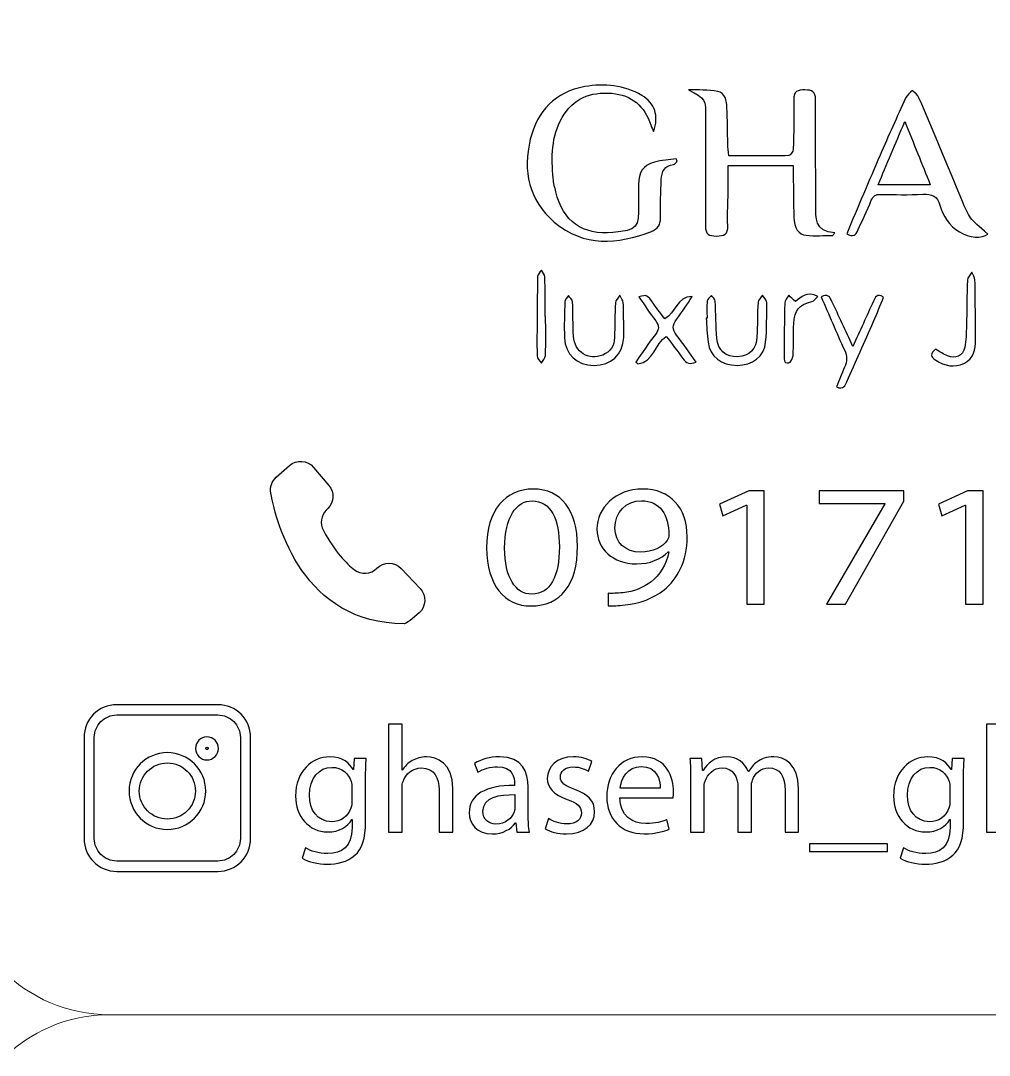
# Model space of a CAD drawing. Header units: millimetres. Extents: x -576 to 618, y 160 to 343.
# Drawn here: x -18.02 to 0.99, y 302.5 to 322.8 of the extents above; entities that cross this region are included whole.
import ezdxf

# ---------------------------------------------------------------- set-up
doc = ezdxf.new("R2010")
doc.units = ezdxf.units.MM
doc.header["$MEASUREMENT"] = 0
doc.layers.add('Layer 1', color=7, linetype='Continuous')

msp = doc.modelspace()

# ---------------------------------------------------------------- linework, layer by layer
at = {"layer": 'Layer 1', "color": 250, "lineweight": 18}
for points in [[(-16.2783, 343.1001), (-16.2783, 343.1001), (17.5517, 343.1001), (17.5517, 343.1001), (19.1957, 343.1001), (20.5367, 341.7591), (20.5367, 340.1151), (20.5367, 340.1151), (20.5367, 306.2851), (20.5367, 306.2851), (20.5367, 304.6411), (19.1957, 303.3001), (17.5517, 303.3001), (17.5517, 303.3001), (-16.2783, 303.3001), (-16.2783, 303.3001), (-17.9223, 303.3001), (-19.2633, 304.6411), (-19.2633, 306.2851), (-19.2633, 306.2851), (-19.2633, 340.1151), (-19.2633, 340.1151), (-19.2633, 341.7591), (-17.9223, 343.1001), (-16.2783, 343.1001)], [(-16.2783, 303.3001), (-16.2783, 303.3001), (17.5517, 303.3001), (17.5517, 303.3001), (19.1957, 303.3001), (20.5367, 301.9591), (20.5367, 300.3151), (20.5367, 300.3151), (20.5367, 266.4851), (20.5367, 266.4851), (20.5367, 264.8411), (19.1957, 263.5001), (17.5517, 263.5001), (17.5517, 263.5001), (-16.2783, 263.5001), (-16.2783, 263.5001), (-17.9223, 263.5001), (-19.2633, 264.8411), (-19.2633, 266.4851), (-19.2633, 266.4851), (-19.2633, 300.3151), (-19.2633, 300.3151), (-19.2633, 301.9591), (-17.9223, 303.3001), (-16.2783, 303.3001)]]:
    msp.add_open_spline(points, degree=3, knots=[0, 0, 0, 0, 0.125, 0.125, 0.125, 0.25, 0.25, 0.25, 0.375, 0.375, 0.375, 0.5, 0.5, 0.5, 0.625, 0.625, 0.625, 0.75, 0.75, 0.75, 0.875, 0.875, 0.875, 1, 1, 1, 1], dxfattribs=at)
at = {"layer": 'Layer 1', "color": 230}
for points, knots in [([(-5.602, 320.6265), (-5.6198, 320.67), (-5.6407, 320.7121), (-5.6551, 320.7566), (-5.7761, 321.1286), (-6.0245, 321.3452), (-6.4195, 321.3773), (-6.8382, 321.4116), (-7.1808, 321.2771), (-7.3961, 320.9002), (-7.6089, 320.5283), (-7.6046, 320.1196), (-7.5695, 319.7099), (-7.5617, 319.6203), (-7.5387, 319.5317), (-7.5178, 319.444), (-7.3826, 318.8684), (-6.9874, 318.5875), (-6.3974, 318.6465), (-5.9222, 318.6946), (-5.8828, 318.7389), (-5.8928, 319.2122), (-5.8953, 319.3367), (-5.8972, 319.4616), (-5.8956, 319.586), (-5.8934, 319.8269), (-5.8042, 319.9642), (-5.5789, 320.0287), (-5.442, 320.0678), (-5.2956, 320.0733), (-5.1537, 320.0939), (-5.1471, 320.0768), (-5.1406, 320.0602), (-5.134, 320.0431), (-5.158, 320.0222), (-5.1805, 319.9851), (-5.2067, 319.9826), (-5.3889, 319.9632), (-5.4394, 319.8366), (-5.447, 319.6852), (-5.4594, 319.4365), (-5.47, 319.1869), (-5.4647, 318.9376), (-5.4619, 318.7966), (-5.514, 318.7158), (-5.642, 318.6674), (-6.3088, 318.4141), (-6.9668, 318.3564), (-7.5474, 318.8524), (-8.0476, 319.2802), (-8.1702, 319.8547), (-8.0188, 320.4756), (-7.8828, 321.0321), (-7.5284, 321.4081), (-6.949, 321.509), (-6.5645, 321.576), (-6.1802, 321.5408), (-5.8311, 321.3352), (-5.5777, 321.1853), (-5.4847, 320.938), (-5.602, 320.6265)], [0, 0, 0, 0, 0.05, 0.05, 0.05, 0.1, 0.1, 0.1, 0.15, 0.15, 0.15, 0.2, 0.2, 0.2, 0.25, 0.25, 0.25, 0.3, 0.3, 0.3, 0.35, 0.35, 0.35, 0.4, 0.4, 0.4, 0.45, 0.45, 0.45, 0.5, 0.5, 0.5, 0.55, 0.55, 0.55, 0.6, 0.6, 0.6, 0.65, 0.65, 0.65, 0.7, 0.7, 0.7, 0.75, 0.75, 0.75, 0.8, 0.8, 0.8, 0.85, 0.85, 0.85, 0.9, 0.9, 0.9, 0.95, 0.95, 0.95, 1, 1, 1, 1]), ([(-2.0823, 318.5875), (-2.2564, 318.5875), (-2.4314, 318.576), (-2.604, 318.5913), (-2.7534, 318.6043), (-2.8373, 318.7345), (-2.8458, 318.9517), (-2.8564, 319.2234), (-2.8545, 319.4958), (-2.8573, 319.7682), (-2.8579, 319.829), (-2.8573, 319.8899), (-2.8573, 319.9601), (-2.8573, 319.9601), (-4.1375, 319.9601), (-4.1375, 319.9601), (-4.1375, 319.7494), (-4.1362, 319.5466), (-4.1378, 319.3442), (-4.1394, 319.157), (-4.1543, 318.9694), (-4.1437, 318.7828), (-4.1341, 318.6088), (-4.2139, 318.5776), (-4.3665, 318.5766), (-4.5169, 318.5753), (-4.5815, 318.6159), (-4.5796, 318.776), (-4.5746, 319.2746), (-4.5809, 319.7738), (-4.5815, 320.2727), (-4.5815, 320.4771), (-4.5771, 320.6811), (-4.5768, 320.8852), (-4.5762, 321.2611), (-4.5824, 321.2702), (-4.9135, 321.4478), (-4.7216, 321.439), (-4.5254, 321.4518), (-4.3391, 321.4147), (-4.1927, 321.3853), (-4.1646, 321.2312), (-4.1587, 321.0977), (-4.1481, 320.8596), (-4.1484, 320.6215), (-4.1419, 320.3835), (-4.1397, 320.3108), (-4.1303, 320.239), (-4.1231, 320.1497), (-3.7213, 320.1497), (-3.3313, 320.147), (-2.9416, 320.1554), (-2.9116, 320.156), (-2.8598, 320.2369), (-2.8583, 320.2818), (-2.8483, 320.6047), (-2.8401, 320.9282), (-2.8485, 321.2509), (-2.8532, 321.4243), (-2.7662, 321.4437), (-2.6283, 321.4437), (-2.4913, 321.4437), (-2.419, 321.411), (-2.4199, 321.2533), (-2.4233, 320.5673), (-2.4161, 319.8811), (-2.4158, 319.1947), (-2.4158, 318.9342), (-2.4433, 318.6621), (-2.0439, 318.6384), (-2.0567, 318.6212), (-2.0694, 318.6047), (-2.0823, 318.5875)], [0, 0, 0, 0, 0.0416667, 0.0416667, 0.0416667, 0.0833333, 0.0833333, 0.0833333, 0.125, 0.125, 0.125, 0.1666667, 0.1666667, 0.1666667, 0.2083333, 0.2083333, 0.2083333, 0.25, 0.25, 0.25, 0.2916667, 0.2916667, 0.2916667, 0.3333333, 0.3333333, 0.3333333, 0.375, 0.375, 0.375, 0.4166667, 0.4166667, 0.4166667, 0.4583333, 0.4583333, 0.4583333, 0.5, 0.5, 0.5, 0.5416667, 0.5416667, 0.5416667, 0.5833333, 0.5833333, 0.5833333, 0.625, 0.625, 0.625, 0.6666667, 0.6666667, 0.6666667, 0.7083333, 0.7083333, 0.7083333, 0.75, 0.75, 0.75, 0.7916667, 0.7916667, 0.7916667, 0.8333333, 0.8333333, 0.8333333, 0.875, 0.875, 0.875, 0.9166667, 0.9166667, 0.9166667, 0.9583333, 0.9583333, 0.9583333, 1, 1, 1, 1]), ([(-1.8095, 318.6221), (-1.5883, 319.1426), (-1.374, 319.653), (-1.1543, 320.161), (-0.9902, 320.5401), (-0.821, 320.9173), (-0.648, 321.2924), (-0.6229, 321.3467), (-0.5637, 321.385), (-0.5203, 321.4306), (-0.476, 321.3844), (-0.4136, 321.346), (-0.3899, 321.2908), (-0.106, 320.6247), (0.1755, 319.9575), (0.4507, 319.2877), (0.5976, 318.9304), (0.5917, 318.928), (0.9636, 318.6147), (0.8529, 318.5208), (0.5923, 318.5429), (0.4039, 318.6574), (0.203, 318.7791), (0.0862, 318.9666), (0.021, 319.1804), (-0.0339, 319.361), (-0.1368, 319.4063), (-0.3141, 319.3965), (-0.5908, 319.3816), (-0.8692, 319.3894), (-1.1468, 319.3944), (-1.2389, 319.3959), (-1.2901, 319.366), (-1.3259, 319.2789), (-1.408, 319.0802), (-1.5016, 318.8864), (-1.5877, 318.6895), (-1.6279, 318.5975), (-1.681, 318.5492), (-1.8095, 318.6221)], [0, 0, 0, 0, 0.0769231, 0.0769231, 0.0769231, 0.1538462, 0.1538462, 0.1538462, 0.2307692, 0.2307692, 0.2307692, 0.3076923, 0.3076923, 0.3076923, 0.3846154, 0.3846154, 0.3846154, 0.4615385, 0.4615385, 0.4615385, 0.5384615, 0.5384615, 0.5384615, 0.6153846, 0.6153846, 0.6153846, 0.6923077, 0.6923077, 0.6923077, 0.7692308, 0.7692308, 0.7692308, 0.8461538, 0.8461538, 0.8461538, 0.9230769, 0.9230769, 0.9230769, 1, 1, 1, 1]), ([(-0.6676, 320.8237), (-0.8545, 320.3825), (-1.0214, 319.9879), (-1.1927, 319.5828), (-1.1927, 319.5828), (-0.1687, 319.5828), (-0.1687, 319.5828), (-0.3337, 319.9931), (-0.4907, 320.3838), (-0.6676, 320.8237)], [0, 0, 0, 0, 0.3333333, 0.3333333, 0.3333333, 0.6666667, 0.6666667, 0.6666667, 1, 1, 1, 1]), ([(-7.7171, 316.9994), (-7.7171, 316.7452), (-7.7124, 316.4905), (-7.7209, 316.2365), (-7.7227, 316.1835), (-7.7723, 316.1321), (-7.8001, 316.0799), (-7.8304, 316.1286), (-7.8862, 316.1773), (-7.8865, 316.2263), (-7.889, 316.746), (-7.8847, 317.2662), (-7.8753, 317.786), (-7.8747, 317.8278), (-7.8257, 317.869), (-7.7989, 317.9101), (-7.7758, 317.8665), (-7.7336, 317.8235), (-7.7324, 317.7794), (-7.7262, 317.5196), (-7.7295, 317.2593), (-7.7295, 316.9994), (-7.7295, 316.9994), (-7.7171, 316.9994), (-7.7171, 316.9994)], [0, 0, 0, 0, 0.125, 0.125, 0.125, 0.25, 0.25, 0.25, 0.375, 0.375, 0.375, 0.5, 0.5, 0.5, 0.625, 0.625, 0.625, 0.75, 0.75, 0.75, 0.875, 0.875, 0.875, 1, 1, 1, 1]), ([(-0.0636, 316.3547), (0.0209, 316.3075), (0.0917, 316.2595), (0.1688, 316.2264), (0.3261, 316.1588), (0.4727, 316.2258), (0.5073, 316.3943), (0.5354, 316.5309), (0.5376, 316.6739), (0.5414, 316.8149), (0.5495, 317.1144), (0.5473, 317.4142), (0.5595, 317.7138), (0.5616, 317.7656), (0.6153, 317.8159), (0.6453, 317.8664), (0.6671, 317.8161), (0.7067, 317.7659), (0.708, 317.7154), (0.7164, 317.325), (0.717, 316.9347), (0.7213, 316.544), (0.7236, 316.3534), (0.6876, 316.1768), (0.5008, 316.0826), (0.3051, 315.9844), (0.1167, 316.0308), (-0.0621, 316.1413), (-0.1681, 316.2071), (-0.1719, 316.2742), (-0.0636, 316.3547)], [0, 0, 0, 0, 0.1, 0.1, 0.1, 0.2, 0.2, 0.2, 0.3, 0.3, 0.3, 0.4, 0.4, 0.4, 0.5, 0.5, 0.5, 0.6, 0.6, 0.6, 0.7, 0.7, 0.7, 0.8, 0.8, 0.8, 0.9, 0.9, 0.9, 1, 1, 1, 1]), ([(-2.8156, 317.2925), (-2.6985, 317.3736), (-2.5846, 317.5078), (-2.3765, 317.3912), (-2.4202, 317.3522), (-2.4508, 317.3025), (-2.4917, 317.2917), (-2.7497, 317.2223), (-2.8342, 317.1316), (-2.8477, 316.8623), (-2.8583, 316.6535), (-2.8499, 316.4439), (-2.8617, 316.2352), (-2.8648, 316.1824), (-2.9075, 316.0931), (-2.9426, 316.0882), (-3.0605, 316.0701), (-3.0345, 316.1746), (-3.0345, 316.2408), (-3.0352, 316.5802), (-3.0349, 316.9194), (-3.0255, 317.2582), (-3.0239, 317.3113), (-2.9743, 317.3628), (-2.9469, 317.4149), (-2.9073, 317.3781), (-2.8679, 317.3413), (-2.8156, 317.2925)], [0, 0, 0, 0, 0.1111111, 0.1111111, 0.1111111, 0.2222222, 0.2222222, 0.2222222, 0.3333333, 0.3333333, 0.3333333, 0.4444444, 0.4444444, 0.4444444, 0.5555556, 0.5555556, 0.5555556, 0.6666667, 0.6666667, 0.6666667, 0.7777778, 0.7777778, 0.7777778, 0.8888889, 0.8888889, 0.8888889, 1, 1, 1, 1]), ([(-6.1841, 316.9272), (-6.1841, 316.8142), (-6.1782, 316.7004), (-6.1851, 316.5881), (-6.206, 316.2458), (-6.4325, 316.0361), (-6.7704, 316.0398), (-7.104, 316.0439), (-7.3333, 316.2508), (-7.3474, 316.5815), (-7.3576, 316.8183), (-7.3474, 317.0564), (-7.338, 317.2939), (-7.3364, 317.3338), (-7.2949, 317.3721), (-7.2715, 317.4111), (-7.2428, 317.3705), (-7.1916, 317.3313), (-7.1895, 317.2892), (-7.1769, 317.0636), (-7.1854, 316.8364), (-7.1704, 316.6108), (-7.1495, 316.2973), (-6.8709, 316.1235), (-6.5957, 316.2433), (-6.4459, 316.3085), (-6.3695, 316.4261), (-6.3657, 316.5883), (-6.3598, 316.8149), (-6.362, 317.0411), (-6.3479, 317.267), (-6.3451, 317.3176), (-6.2902, 317.365), (-6.259, 317.4142), (-6.236, 317.3646), (-6.1972, 317.317), (-6.1929, 317.2661), (-6.1825, 317.154), (-6.1898, 317.0402), (-6.1898, 316.9272), (-6.1898, 316.9272), (-6.1841, 316.9272), (-6.1841, 316.9272)], [0, 0, 0, 0, 0.0714286, 0.0714286, 0.0714286, 0.1428571, 0.1428571, 0.1428571, 0.2142857, 0.2142857, 0.2142857, 0.2857143, 0.2857143, 0.2857143, 0.3571429, 0.3571429, 0.3571429, 0.4285714, 0.4285714, 0.4285714, 0.5, 0.5, 0.5, 0.5714286, 0.5714286, 0.5714286, 0.6428571, 0.6428571, 0.6428571, 0.7142857, 0.7142857, 0.7142857, 0.7857143, 0.7857143, 0.7857143, 0.8571429, 0.8571429, 0.8571429, 0.9285714, 0.9285714, 0.9285714, 1, 1, 1, 1]), ([(-4.7649, 316.1048), (-4.8862, 316.0524), (-4.9599, 316.0817), (-5.0251, 316.175), (-5.1284, 316.3229), (-5.2407, 316.4646), (-5.349, 316.6087), (-5.5767, 316.4696), (-5.5932, 316.1058), (-5.9055, 316.0693), (-5.92, 316.0814), (-5.9343, 316.0936), (-5.9483, 316.1054), (-5.8207, 316.2868), (-5.6996, 316.4733), (-5.563, 316.6471), (-5.4878, 316.7432), (-5.4813, 316.8143), (-5.5571, 316.9123), (-5.6735, 317.063), (-5.7764, 317.2246), (-5.8878, 317.3853), (-5.728, 317.4284), (-5.7284, 317.428), (-5.5942, 317.2415), (-5.5227, 317.1417), (-5.4488, 317.0437), (-5.3796, 316.9497), (-5.1648, 317.0745), (-5.1499, 317.3882), (-4.8407, 317.39), (-4.9424, 317.2393), (-5.0369, 317.0827), (-5.1486, 316.9397), (-5.236, 316.8278), (-5.2372, 316.7416), (-5.147, 316.6303), (-5.0129, 316.4643), (-4.895, 316.2855), (-4.7649, 316.1048)], [0, 0, 0, 0, 0.0769231, 0.0769231, 0.0769231, 0.1538462, 0.1538462, 0.1538462, 0.2307692, 0.2307692, 0.2307692, 0.3076923, 0.3076923, 0.3076923, 0.3846154, 0.3846154, 0.3846154, 0.4615385, 0.4615385, 0.4615385, 0.5384615, 0.5384615, 0.5384615, 0.6153846, 0.6153846, 0.6153846, 0.6923077, 0.6923077, 0.6923077, 0.7692308, 0.7692308, 0.7692308, 0.8461538, 0.8461538, 0.8461538, 0.9230769, 0.9230769, 0.9230769, 1, 1, 1, 1]), ([(-4.5502, 316.9662), (-4.5502, 317.0795), (-4.557, 317.1937), (-4.5461, 317.306), (-4.5427, 317.3428), (-4.4922, 317.3752), (-4.4634, 317.4096), (-4.4382, 317.3734), (-4.3932, 317.3382), (-4.3907, 317.3004), (-4.3758, 317.0576), (-4.3785, 316.8133), (-4.3589, 316.5706), (-4.3399, 316.3357), (-4.1733, 316.1971), (-3.9496, 316.2087), (-3.7199, 316.2202), (-3.5792, 316.3628), (-3.5695, 316.6014), (-3.5608, 316.828), (-3.5624, 317.0548), (-3.5483, 317.281), (-3.5455, 317.3272), (-3.4931, 317.3703), (-3.4638, 317.4146), (-3.4341, 317.3687), (-3.3792, 317.3225), (-3.3789, 317.2761), (-3.3774, 317.0162), (-3.3755, 316.7547), (-3.3995, 316.4964), (-3.4257, 316.2158), (-3.6572, 316.0402), (-3.9614, 316.0405), (-4.2697, 316.0408), (-4.4909, 316.2121), (-4.5296, 316.4923), (-4.5508, 316.6486), (-4.5555, 316.8074), (-4.5674, 316.9653), (-4.5617, 316.9656), (-4.5561, 316.9659), (-4.5502, 316.9662)], [0, 0, 0, 0, 0.0714286, 0.0714286, 0.0714286, 0.1428571, 0.1428571, 0.1428571, 0.2142857, 0.2142857, 0.2142857, 0.2857143, 0.2857143, 0.2857143, 0.3571429, 0.3571429, 0.3571429, 0.4285714, 0.4285714, 0.4285714, 0.5, 0.5, 0.5, 0.5714286, 0.5714286, 0.5714286, 0.6428571, 0.6428571, 0.6428571, 0.7142857, 0.7142857, 0.7142857, 0.7857143, 0.7857143, 0.7857143, 0.8571429, 0.8571429, 0.8571429, 0.9285714, 0.9285714, 0.9285714, 1, 1, 1, 1]), ([(-1.0847, 317.38), (-1.1502, 317.2187), (-1.2123, 317.0567), (-1.2819, 316.8976), (-1.4545, 316.5042), (-1.6298, 316.112), (-1.8052, 315.7198), (-1.8395, 315.6431), (-1.8719, 315.556), (-2.0108, 315.6184), (-1.9574, 315.7482), (-1.91, 315.8786), (-1.8501, 316.0037), (-1.7942, 316.1201), (-1.798, 316.2231), (-1.8526, 316.3419), (-2.0108, 316.6846), (-2.1568, 317.0328), (-2.3096, 317.3835), (-2.1824, 317.4558), (-2.1383, 317.385), (-2.0978, 317.2961), (-1.9671, 317.0097), (-1.8342, 316.7242), (-1.6884, 316.4091), (-1.5456, 316.7242), (-1.4161, 317.0106), (-1.2856, 317.2964), (-1.2497, 317.3744), (-1.2151, 317.4596), (-1.0847, 317.38)], [0, 0, 0, 0, 0.1, 0.1, 0.1, 0.2, 0.2, 0.2, 0.3, 0.3, 0.3, 0.4, 0.4, 0.4, 0.5, 0.5, 0.5, 0.6, 0.6, 0.6, 0.7, 0.7, 0.7, 0.8, 0.8, 0.8, 0.9, 0.9, 0.9, 1, 1, 1, 1]), ([(-12.0219, 313.2016), (-12.0219, 313.2016), (-11.9926, 313.2304), (-11.9926, 313.2304), (-11.8687, 313.3527), (-11.8593, 313.5498), (-11.972, 313.6828), (-11.972, 313.6828), (-12.2715, 314.0381), (-12.2715, 314.0381), (-12.3923, 314.1811), (-12.6066, 314.1967), (-12.7467, 314.0734), (-12.7467, 314.0734), (-13.0044, 313.8463), (-13.0044, 313.8463), (-13.093, 313.7683), (-13.1333, 313.65), (-13.1114, 313.5337), (-12.995, 312.909), (-12.474, 310.972), (-10.4943, 310.972), (-10.4497, 310.972), (-10.3221, 311.0753), (-10.2016, 311.1824), (-10.0606, 311.3084), (-10.0512, 311.5253), (-10.1813, 311.6619), (-10.1813, 311.6619), (-10.5545, 312.0541), (-10.5545, 312.0541), (-10.6834, 312.1898), (-10.899, 312.1927), (-11.0316, 312.06), (-11.1498, 311.9417), (-11.3361, 311.9284), (-11.469, 312.0295), (-11.6291, 312.1511), (-11.8466, 312.3779), (-12.079, 312.7998), (-12.1514, 312.9312), (-12.1286, 313.0966), (-12.0219, 313.2016)], [0, 0, 0, 0, 0.0714286, 0.0714286, 0.0714286, 0.1428571, 0.1428571, 0.1428571, 0.2142857, 0.2142857, 0.2142857, 0.2857143, 0.2857143, 0.2857143, 0.3571429, 0.3571429, 0.3571429, 0.4285714, 0.4285714, 0.4285714, 0.5, 0.5, 0.5, 0.5714286, 0.5714286, 0.5714286, 0.6428571, 0.6428571, 0.6428571, 0.7142857, 0.7142857, 0.7142857, 0.7857143, 0.7857143, 0.7857143, 0.8571429, 0.8571429, 0.8571429, 0.9285714, 0.9285714, 0.9285714, 1, 1, 1, 1]), ([(-7.0921, 312.4904), (-7.0921, 311.7363), (-7.4241, 311.3197), (-8.0076, 311.3197), (-8.522, 311.3197), (-8.8705, 311.7259), (-8.8787, 312.4601), (-8.8787, 313.2039), (-8.4977, 313.6136), (-7.9629, 313.6136), (-7.4078, 313.6136), (-7.0921, 313.1971), (-7.0921, 312.4904)], [0, 0, 0, 0, 0.25, 0.25, 0.25, 0.5, 0.5, 0.5, 0.75, 0.75, 0.75, 1, 1, 1, 1]), ([(-6.4874, 311.569), (-6.4103, 311.5621), (-6.3211, 311.569), (-6.1997, 311.579), (-5.9932, 311.6034), (-5.7985, 311.6748), (-5.6487, 311.7943), (-5.4742, 311.9275), (-5.3488, 312.1219), (-5.3002, 312.3846), (-5.3002, 312.3846), (-5.3123, 312.3846), (-5.3123, 312.3846), (-5.4581, 312.2345), (-5.6686, 312.1459), (-5.9323, 312.1459), (-6.4063, 312.1459), (-6.7102, 312.4464), (-6.7102, 312.8251), (-6.7102, 313.2448), (-6.3495, 313.6136), (-5.8106, 313.6136), (-5.2718, 313.6136), (-4.9395, 313.2448), (-4.9395, 312.6785), (-4.9395, 312.1902), (-5.1342, 311.8489), (-5.3934, 311.6373), (-5.5959, 311.4701), (-5.8755, 311.3677), (-6.1592, 311.3403), (-6.2886, 311.3232), (-6.4022, 311.3197), (-6.4874, 311.3232), (-6.4874, 311.3232), (-6.4874, 311.569), (-6.4874, 311.569)], [0, 0, 0, 0, 0.0833333, 0.0833333, 0.0833333, 0.1666667, 0.1666667, 0.1666667, 0.25, 0.25, 0.25, 0.3333333, 0.3333333, 0.3333333, 0.4166667, 0.4166667, 0.4166667, 0.5, 0.5, 0.5, 0.5833333, 0.5833333, 0.5833333, 0.6666667, 0.6666667, 0.6666667, 0.75, 0.75, 0.75, 0.8333333, 0.8333333, 0.8333333, 0.9166667, 0.9166667, 0.9166667, 1, 1, 1, 1]), ([(-3.7719, 313.2961), (-3.7719, 313.2961), (-3.78, 313.2961), (-3.78, 313.2961), (-3.78, 313.2961), (-4.2377, 313.088), (-4.2377, 313.088), (-4.2377, 313.088), (-4.3067, 313.3167), (-4.3067, 313.3167), (-4.3067, 313.3167), (-3.7314, 313.576), (-3.7314, 313.576), (-3.7314, 313.576), (-3.4275, 313.576), (-3.4275, 313.576), (-3.4275, 313.576), (-3.4275, 311.3573), (-3.4275, 311.3573), (-3.4275, 311.3573), (-3.7719, 311.3573), (-3.7719, 311.3573), (-3.7719, 311.3573), (-3.7719, 313.2961), (-3.7719, 313.2961)], [0, 0, 0, 0, 0.125, 0.125, 0.125, 0.25, 0.25, 0.25, 0.375, 0.375, 0.375, 0.5, 0.5, 0.5, 0.625, 0.625, 0.625, 0.75, 0.75, 0.75, 0.875, 0.875, 0.875, 1, 1, 1, 1]), ([(-0.6876, 313.5761), (-0.6876, 313.5761), (-0.6876, 313.378), (-0.6876, 313.378), (-0.6876, 313.378), (-1.8343, 311.3574), (-1.8343, 311.3574), (-1.8343, 311.3574), (-2.2028, 311.3574), (-2.2028, 311.3574), (-2.2028, 311.3574), (-1.0603, 313.3203), (-1.0603, 313.3203), (-1.0603, 313.3203), (-1.0603, 313.3269), (-1.0603, 313.3269), (-1.0603, 313.3269), (-2.3488, 313.3269), (-2.3488, 313.3269), (-2.3488, 313.3269), (-2.3488, 313.5761), (-2.3488, 313.5761), (-2.3488, 313.5761), (-0.6876, 313.5761), (-0.6876, 313.5761)], [0, 0, 0, 0, 0.125, 0.125, 0.125, 0.25, 0.25, 0.25, 0.375, 0.375, 0.375, 0.5, 0.5, 0.5, 0.625, 0.625, 0.625, 0.75, 0.75, 0.75, 0.875, 0.875, 0.875, 1, 1, 1, 1]), ([(0.5246, 313.2961), (0.5246, 313.2961), (0.5164, 313.2961), (0.5164, 313.2961), (0.5164, 313.2961), (0.0587, 313.088), (0.0587, 313.088), (0.0587, 313.088), (-0.0101, 313.3167), (-0.0101, 313.3167), (-0.0101, 313.3167), (0.5652, 313.576), (0.5652, 313.576), (0.5652, 313.576), (0.8691, 313.576), (0.8691, 313.576), (0.8691, 313.576), (0.8691, 311.3573), (0.8691, 311.3573), (0.8691, 311.3573), (0.5246, 311.3573), (0.5246, 311.3573), (0.5246, 311.3573), (0.5246, 313.2961), (0.5246, 313.2961)], [0, 0, 0, 0, 0.125, 0.125, 0.125, 0.25, 0.25, 0.25, 0.375, 0.375, 0.375, 0.5, 0.5, 0.5, 0.625, 0.625, 0.625, 0.75, 0.75, 0.75, 0.875, 0.875, 0.875, 1, 1, 1, 1]), ([(-8.522, 312.4564), (-8.522, 311.8795), (-8.3115, 311.5521), (-7.9872, 311.5521), (-7.6228, 311.5521), (-7.4484, 311.9103), (-7.4484, 312.4769), (-7.4484, 313.023), (-7.6144, 313.3814), (-7.9832, 313.3814), (-8.2952, 313.3814), (-8.522, 313.0607), (-8.522, 312.4564)], [0, 0, 0, 0, 0.25, 0.25, 0.25, 0.5, 0.5, 0.5, 0.75, 0.75, 0.75, 1, 1, 1, 1]), ([(-6.3575, 312.8457), (-6.3575, 312.569), (-6.1592, 312.3746), (-5.8512, 312.3746), (-5.6121, 312.3746), (-5.4256, 312.4736), (-5.3326, 312.6064), (-5.3123, 312.6339), (-5.3002, 312.6682), (-5.3002, 312.716), (-5.3002, 313.0947), (-5.4661, 313.3852), (-5.839, 313.3852), (-6.1429, 313.3852), (-6.3575, 313.1596), (-6.3575, 312.8457)], [0, 0, 0, 0, 0.2, 0.2, 0.2, 0.4, 0.4, 0.4, 0.6, 0.6, 0.6, 0.8, 0.8, 0.8, 1, 1, 1, 1]), ([(-14.1515, 306.1125), (-14.1515, 306.1125), (-16.1324, 306.1125), (-16.1324, 306.1125), (-16.3101, 306.1125), (-16.4713, 306.1848), (-16.5878, 306.3012), (-16.7048, 306.4178), (-16.777, 306.579), (-16.777, 306.7569), (-16.777, 306.7569), (-16.777, 308.7382), (-16.777, 308.7382), (-16.777, 308.916), (-16.7049, 309.077), (-16.5883, 309.1937), (-16.4712, 309.3107), (-16.3101, 309.3829), (-16.1324, 309.3829), (-16.1324, 309.3829), (-14.1515, 309.3829), (-14.1515, 309.3829), (-13.9737, 309.3829), (-13.8126, 309.3107), (-13.696, 309.1941), (-13.579, 309.077), (-13.5068, 308.916), (-13.5068, 308.7382), (-13.5068, 308.7382), (-13.5068, 306.7569), (-13.5068, 306.7569), (-13.5068, 306.579), (-13.5791, 306.4178), (-13.6956, 306.3012), (-13.8126, 306.1848), (-13.9737, 306.1125), (-14.1515, 306.1125)], [0, 0, 0, 0, 0.0833333, 0.0833333, 0.0833333, 0.1666667, 0.1666667, 0.1666667, 0.25, 0.25, 0.25, 0.3333333, 0.3333333, 0.3333333, 0.4166667, 0.4166667, 0.4166667, 0.5, 0.5, 0.5, 0.5833333, 0.5833333, 0.5833333, 0.6666667, 0.6666667, 0.6666667, 0.75, 0.75, 0.75, 0.8333333, 0.8333333, 0.8333333, 0.9166667, 0.9166667, 0.9166667, 1, 1, 1, 1]), ([(-16.1324, 306.3142), (-16.1324, 306.3142), (-14.1515, 306.3142), (-14.1515, 306.3142), (-14.0289, 306.3142), (-13.918, 306.3637), (-13.838, 306.4436), (-13.7581, 306.5239), (-13.7085, 306.6346), (-13.7085, 306.7569), (-13.7085, 306.7569), (-13.7085, 308.7382), (-13.7085, 308.7382), (-13.7085, 308.8608), (-13.758, 308.9717), (-13.8379, 309.0517), (-13.918, 309.1317), (-14.0289, 309.1812), (-14.1515, 309.1812), (-14.1515, 309.1812), (-16.1324, 309.1812), (-16.1324, 309.1812), (-16.255, 309.1812), (-16.3659, 309.1317), (-16.4459, 309.0517), (-16.5259, 308.9717), (-16.5754, 308.8608), (-16.5754, 308.7382), (-16.5754, 308.7382), (-16.5754, 306.7569), (-16.5754, 306.7569), (-16.5754, 306.6346), (-16.5258, 306.5239), (-16.4456, 306.4438), (-16.3659, 306.3637), (-16.255, 306.3142), (-16.1324, 306.3142)], [0, 0, 0, 0, 0.0833333, 0.0833333, 0.0833333, 0.1666667, 0.1666667, 0.1666667, 0.25, 0.25, 0.25, 0.3333333, 0.3333333, 0.3333333, 0.4166667, 0.4166667, 0.4166667, 0.5, 0.5, 0.5, 0.5833333, 0.5833333, 0.5833333, 0.6666667, 0.6666667, 0.6666667, 0.75, 0.75, 0.75, 0.8333333, 0.8333333, 0.8333333, 0.9166667, 0.9166667, 0.9166667, 1, 1, 1, 1]), ([(-10.8037, 309.0023), (-10.8037, 309.0023), (-10.5338, 309.0023), (-10.5338, 309.0023), (-10.5338, 309.0023), (-10.5338, 308.099), (-10.5338, 308.099), (-10.5338, 308.099), (-10.5279, 308.099), (-10.5279, 308.099), (-10.4848, 308.1742), (-10.4174, 308.2401), (-10.3347, 308.2847), (-10.2549, 308.3296), (-10.16, 308.3592), (-10.0586, 308.3592), (-9.8593, 308.3592), (-9.5403, 308.2401), (-9.5403, 307.7405), (-9.5403, 307.7405), (-9.5403, 306.8794), (-9.5403, 306.8794), (-9.5403, 306.8794), (-9.8103, 306.8794), (-9.8103, 306.8794), (-9.8103, 306.8794), (-9.8103, 307.7106), (-9.8103, 307.7106), (-9.8103, 307.9436), (-9.8992, 308.1411), (-10.1538, 308.1411), (-10.3285, 308.1411), (-10.4664, 308.0214), (-10.5154, 307.8778), (-10.5306, 307.8423), (-10.5338, 307.8032), (-10.5338, 307.7524), (-10.5338, 307.7524), (-10.5338, 306.8794), (-10.5338, 306.8794), (-10.5338, 306.8794), (-10.8037, 306.8794), (-10.8037, 306.8794), (-10.8037, 306.8794), (-10.8037, 309.0023), (-10.8037, 309.0023)], [0, 0, 0, 0, 0.0666667, 0.0666667, 0.0666667, 0.1333333, 0.1333333, 0.1333333, 0.2, 0.2, 0.2, 0.2666667, 0.2666667, 0.2666667, 0.3333333, 0.3333333, 0.3333333, 0.4, 0.4, 0.4, 0.4666667, 0.4666667, 0.4666667, 0.5333333, 0.5333333, 0.5333333, 0.6, 0.6, 0.6, 0.6666667, 0.6666667, 0.6666667, 0.7333333, 0.7333333, 0.7333333, 0.8, 0.8, 0.8, 0.8666667, 0.8666667, 0.8666667, 0.9333333, 0.9333333, 0.9333333, 1, 1, 1, 1]), ([(0.9321, 309.0023), (0.9321, 309.0023), (1.202, 309.0023), (1.202, 309.0023), (1.202, 309.0023), (1.202, 308.099), (1.202, 308.099), (1.202, 308.099), (1.2082, 308.099), (1.2082, 308.099), (1.251, 308.1742), (1.3184, 308.2401), (1.4014, 308.2847), (1.4809, 308.3296), (1.5758, 308.3592), (1.6772, 308.3592), (1.8762, 308.3592), (2.1954, 308.2401), (2.1954, 307.7405), (2.1954, 307.7405), (2.1954, 306.8794), (2.1954, 306.8794), (2.1954, 306.8794), (1.9256, 306.8794), (1.9256, 306.8794), (1.9256, 306.8794), (1.9256, 307.7106), (1.9256, 307.7106), (1.9256, 307.9436), (1.8366, 308.1411), (1.582, 308.1411), (1.4073, 308.1411), (1.2694, 308.0214), (1.2204, 307.8778), (1.2051, 307.8423), (1.202, 307.8032), (1.202, 307.7524), (1.202, 307.7524), (1.202, 306.8794), (1.202, 306.8794), (1.202, 306.8794), (0.9321, 306.8794), (0.9321, 306.8794), (0.9321, 306.8794), (0.9321, 309.0023), (0.9321, 309.0023)], [0, 0, 0, 0, 0.0666667, 0.0666667, 0.0666667, 0.1333333, 0.1333333, 0.1333333, 0.2, 0.2, 0.2, 0.2666667, 0.2666667, 0.2666667, 0.3333333, 0.3333333, 0.3333333, 0.4, 0.4, 0.4, 0.4666667, 0.4666667, 0.4666667, 0.5333333, 0.5333333, 0.5333333, 0.6, 0.6, 0.6, 0.6666667, 0.6666667, 0.6666667, 0.7333333, 0.7333333, 0.7333333, 0.8, 0.8, 0.8, 0.8666667, 0.8666667, 0.8666667, 0.9333333, 0.9333333, 0.9333333, 1, 1, 1, 1]), ([(-14.1401, 308.5245), (-14.1401, 308.4624), (-14.1653, 308.4061), (-14.206, 308.3654), (-14.2466, 308.3247), (-14.303, 308.2995), (-14.3651, 308.2995), (-14.4272, 308.2995), (-14.4835, 308.3247), (-14.5242, 308.3654), (-14.5649, 308.4061), (-14.5901, 308.4624), (-14.5901, 308.5245), (-14.5901, 308.5866), (-14.5649, 308.6429), (-14.5242, 308.6836), (-14.4835, 308.7243), (-14.4272, 308.7495), (-14.3651, 308.7495), (-14.303, 308.7495), (-14.2466, 308.7243), (-14.206, 308.6836), (-14.1653, 308.6429), (-14.1401, 308.5866), (-14.1401, 308.5245)], [0, 0, 0, 0, 0.125, 0.125, 0.125, 0.25, 0.25, 0.25, 0.375, 0.375, 0.375, 0.5, 0.5, 0.5, 0.625, 0.625, 0.625, 0.75, 0.75, 0.75, 0.875, 0.875, 0.875, 1, 1, 1, 1]), ([(-14.3485, 308.508), (-14.3444, 308.5121), (-14.3417, 308.5181), (-14.3417, 308.5245), (-14.3417, 308.531), (-14.3444, 308.5369), (-14.3485, 308.5411), (-14.3527, 308.5452), (-14.3586, 308.5479), (-14.3651, 308.5479), (-14.3715, 308.5479), (-14.3775, 308.5452), (-14.3816, 308.5411), (-14.3858, 308.5369), (-14.3884, 308.531), (-14.3884, 308.5245), (-14.3884, 308.5181), (-14.3858, 308.5121), (-14.3816, 308.508), (-14.3775, 308.5038), (-14.3715, 308.5012), (-14.3651, 308.5012), (-14.3586, 308.5012), (-14.3527, 308.5038), (-14.3485, 308.508)], [0, 0, 0, 0, 0.125, 0.125, 0.125, 0.25, 0.25, 0.25, 0.375, 0.375, 0.375, 0.5, 0.5, 0.5, 0.625, 0.625, 0.625, 0.75, 0.75, 0.75, 0.875, 0.875, 0.875, 1, 1, 1, 1]), ([(-14.3885, 307.6887), (-14.3885, 307.4814), (-14.4729, 307.2932), (-14.6093, 307.1569), (-14.7452, 307.0204), (-14.9334, 306.9361), (-15.1412, 306.9361), (-15.3489, 306.9361), (-15.5372, 307.0205), (-15.6733, 307.1565), (-15.8095, 307.2927), (-15.8937, 307.481), (-15.8937, 307.6887), (-15.8937, 307.8963), (-15.8094, 308.0844), (-15.6733, 308.2207), (-15.5371, 308.3574), (-15.3489, 308.4416), (-15.1412, 308.4416), (-14.9337, 308.4416), (-14.7454, 308.3572), (-14.609, 308.2207), (-14.4728, 308.0844), (-14.3885, 307.8963), (-14.3885, 307.6887)], [0, 0, 0, 0, 0.125, 0.125, 0.125, 0.25, 0.25, 0.25, 0.375, 0.375, 0.375, 0.5, 0.5, 0.5, 0.625, 0.625, 0.625, 0.75, 0.75, 0.75, 0.875, 0.875, 0.875, 1, 1, 1, 1]), ([(-11.2394, 308.3265), (-11.2454, 308.2219), (-11.2516, 308.1052), (-11.2516, 307.9289), (-11.2516, 307.9289), (-11.2516, 307.0887), (-11.2516, 307.0887), (-11.2516, 306.757), (-11.319, 306.5533), (-11.4631, 306.4278), (-11.6073, 306.2965), (-11.8157, 306.2544), (-12.0029, 306.2544), (-12.1808, 306.2544), (-12.3768, 306.2965), (-12.4965, 306.3742), (-12.4965, 306.3742), (-12.4288, 306.5745), (-12.4288, 306.5745), (-12.3308, 306.5146), (-12.1777, 306.4609), (-11.9935, 306.4609), (-11.7178, 306.4609), (-11.5152, 306.6013), (-11.5152, 306.9664), (-11.5152, 306.9664), (-11.5152, 307.1274), (-11.5152, 307.1274), (-11.5152, 307.1274), (-11.5215, 307.1274), (-11.5215, 307.1274), (-11.6042, 306.9932), (-11.7636, 306.8855), (-11.9935, 306.8855), (-12.3617, 306.8855), (-12.6251, 307.1904), (-12.6251, 307.5911), (-12.6251, 308.0815), (-12.2972, 308.3595), (-11.9567, 308.3595), (-11.6994, 308.3595), (-11.5583, 308.2279), (-11.4937, 308.1084), (-11.4937, 308.1084), (-11.4878, 308.1084), (-11.4878, 308.1084), (-11.4878, 308.1084), (-11.4753, 308.3265), (-11.4753, 308.3265), (-11.4753, 308.3265), (-11.2394, 308.3265), (-11.2394, 308.3265)], [0, 0, 0, 0, 0.0588235, 0.0588235, 0.0588235, 0.1176471, 0.1176471, 0.1176471, 0.1764706, 0.1764706, 0.1764706, 0.2352941, 0.2352941, 0.2352941, 0.2941176, 0.2941176, 0.2941176, 0.3529412, 0.3529412, 0.3529412, 0.4117647, 0.4117647, 0.4117647, 0.4705882, 0.4705882, 0.4705882, 0.5294118, 0.5294118, 0.5294118, 0.5882353, 0.5882353, 0.5882353, 0.6470588, 0.6470588, 0.6470588, 0.7058824, 0.7058824, 0.7058824, 0.7647059, 0.7647059, 0.7647059, 0.8235294, 0.8235294, 0.8235294, 0.8823529, 0.8823529, 0.8823529, 0.9411765, 0.9411765, 0.9411765, 1, 1, 1, 1]), ([(-8.28, 306.8794), (-8.28, 306.8794), (-8.3015, 307.062), (-8.3015, 307.062), (-8.3015, 307.062), (-8.3109, 307.062), (-8.3109, 307.062), (-8.3936, 306.9484), (-8.553, 306.8465), (-8.7645, 306.8465), (-9.065, 306.8465), (-9.2182, 307.0526), (-9.2182, 307.2621), (-9.2182, 307.6118), (-8.8993, 307.8033), (-8.3262, 307.8002), (-8.3262, 307.8002), (-8.3262, 307.8302), (-8.3262, 307.8302), (-8.3262, 307.9497), (-8.3599, 308.165), (-8.6634, 308.165), (-8.8014, 308.165), (-8.9452, 308.1232), (-9.0497, 308.0573), (-9.0497, 308.0573), (-9.1109, 308.2308), (-9.1109, 308.2308), (-8.9883, 308.3085), (-8.8104, 308.3594), (-8.6235, 308.3594), (-8.1699, 308.3594), (-8.0594, 308.0573), (-8.0594, 307.7675), (-8.0594, 307.7675), (-8.0594, 307.2261), (-8.0594, 307.2261), (-8.0594, 307.1007), (-8.0531, 306.9781), (-8.0347, 306.8794), (-8.0347, 306.8794), (-8.28, 306.8794), (-8.28, 306.8794)], [0, 0, 0, 0, 0.0714286, 0.0714286, 0.0714286, 0.1428571, 0.1428571, 0.1428571, 0.2142857, 0.2142857, 0.2142857, 0.2857143, 0.2857143, 0.2857143, 0.3571429, 0.3571429, 0.3571429, 0.4285714, 0.4285714, 0.4285714, 0.5, 0.5, 0.5, 0.5714286, 0.5714286, 0.5714286, 0.6428571, 0.6428571, 0.6428571, 0.7142857, 0.7142857, 0.7142857, 0.7857143, 0.7857143, 0.7857143, 0.8571429, 0.8571429, 0.8571429, 0.9285714, 0.9285714, 0.9285714, 1, 1, 1, 1]), ([(-7.6605, 307.1485), (-7.5809, 307.0976), (-7.4395, 307.044), (-7.3047, 307.044), (-7.1085, 307.044), (-7.0168, 307.1397), (-7.0168, 307.259), (-7.0168, 307.3847), (-7.0932, 307.4536), (-7.2925, 307.5251), (-7.5594, 307.618), (-7.685, 307.7616), (-7.685, 307.9351), (-7.685, 308.1682), (-7.492, 308.3594), (-7.173, 308.3594), (-7.0227, 308.3594), (-6.891, 308.3176), (-6.8083, 308.2699), (-6.8083, 308.2699), (-6.8754, 308.0783), (-6.8754, 308.0783), (-6.9338, 308.1145), (-7.0411, 308.1622), (-7.1793, 308.1622), (-7.3384, 308.1622), (-7.4273, 308.0724), (-7.4273, 307.9647), (-7.4273, 307.8449), (-7.3384, 307.7916), (-7.1453, 307.7195), (-6.8879, 307.6237), (-6.7562, 307.4983), (-6.7562, 307.2833), (-6.7562, 307.029), (-6.9584, 306.8496), (-7.311, 306.8496), (-7.4736, 306.8496), (-7.6236, 306.8883), (-7.7278, 306.9482), (-7.7278, 306.9482), (-7.6605, 307.1485), (-7.6605, 307.1485)], [0, 0, 0, 0, 0.0714286, 0.0714286, 0.0714286, 0.1428571, 0.1428571, 0.1428571, 0.2142857, 0.2142857, 0.2142857, 0.2857143, 0.2857143, 0.2857143, 0.3571429, 0.3571429, 0.3571429, 0.4285714, 0.4285714, 0.4285714, 0.5, 0.5, 0.5, 0.5714286, 0.5714286, 0.5714286, 0.6428571, 0.6428571, 0.6428571, 0.7142857, 0.7142857, 0.7142857, 0.7857143, 0.7857143, 0.7857143, 0.8571429, 0.8571429, 0.8571429, 0.9285714, 0.9285714, 0.9285714, 1, 1, 1, 1]), ([(-6.259, 307.5552), (-6.2531, 307.1994), (-6.0201, 307.0528), (-5.7501, 307.0528), (-5.5571, 307.0528), (-5.4403, 307.0859), (-5.3392, 307.1274), (-5.3392, 307.1274), (-5.2931, 306.9392), (-5.2931, 306.9392), (-5.3882, 306.8974), (-5.5508, 306.8496), (-5.7867, 306.8496), (-6.2437, 306.8496), (-6.5164, 307.1423), (-6.5164, 307.5791), (-6.5164, 308.0157), (-6.2531, 308.3595), (-5.8207, 308.3595), (-5.3361, 308.3595), (-5.2075, 307.9439), (-5.2075, 307.6777), (-5.2075, 307.6238), (-5.2135, 307.582), (-5.2166, 307.5552), (-5.2166, 307.5552), (-6.259, 307.5552), (-6.259, 307.5552)], [0, 0, 0, 0, 0.1111111, 0.1111111, 0.1111111, 0.2222222, 0.2222222, 0.2222222, 0.3333333, 0.3333333, 0.3333333, 0.4444444, 0.4444444, 0.4444444, 0.5555556, 0.5555556, 0.5555556, 0.6666667, 0.6666667, 0.6666667, 0.7777778, 0.7777778, 0.7777778, 0.8888889, 0.8888889, 0.8888889, 1, 1, 1, 1]), ([(-4.873, 307.9349), (-4.873, 308.0844), (-4.8761, 308.207), (-4.8852, 308.3265), (-4.8852, 308.3265), (-4.6494, 308.3265), (-4.6494, 308.3265), (-4.6494, 308.3265), (-4.6368, 308.0934), (-4.6368, 308.0934), (-4.6368, 308.0934), (-4.6278, 308.0934), (-4.6278, 308.0934), (-4.5448, 308.2307), (-4.4068, 308.3593), (-4.1617, 308.3593), (-3.9595, 308.3593), (-3.806, 308.2401), (-3.7417, 308.0694), (-3.7417, 308.0694), (-3.7355, 308.0694), (-3.7355, 308.0694), (-3.6896, 308.15), (-3.6312, 308.2129), (-3.5701, 308.2579), (-3.4812, 308.3234), (-3.3828, 308.3593), (-3.2419, 308.3593), (-3.0456, 308.3593), (-2.7544, 308.2338), (-2.7544, 307.7318), (-2.7544, 307.7318), (-2.7544, 306.8794), (-2.7544, 306.8794), (-2.7544, 306.8794), (-3.0181, 306.8794), (-3.0181, 306.8794), (-3.0181, 306.8794), (-3.0181, 307.6987), (-3.0181, 307.6987), (-3.0181, 307.9768), (-3.1224, 308.1443), (-3.3398, 308.1443), (-3.4933, 308.1443), (-3.6128, 308.0336), (-3.6587, 307.905), (-3.6712, 307.8691), (-3.6802, 307.8214), (-3.6802, 307.7733), (-3.6802, 307.7733), (-3.6802, 306.8794), (-3.6802, 306.8794), (-3.6802, 306.8794), (-3.9438, 306.8794), (-3.9438, 306.8794), (-3.9438, 306.8794), (-3.9438, 307.7465), (-3.9438, 307.7465), (-3.9438, 307.9768), (-4.0481, 308.1443), (-4.2537, 308.1443), (-4.4225, 308.1443), (-4.5448, 308.0126), (-4.5879, 307.881), (-4.6031, 307.8423), (-4.6094, 307.7973), (-4.6094, 307.7524), (-4.6094, 307.7524), (-4.6094, 306.8794), (-4.6094, 306.8794), (-4.6094, 306.8794), (-4.873, 306.8794), (-4.873, 306.8794), (-4.873, 306.8794), (-4.873, 307.9349), (-4.873, 307.9349)], [0, 0, 0, 0, 0.04, 0.04, 0.04, 0.08, 0.08, 0.08, 0.12, 0.12, 0.12, 0.16, 0.16, 0.16, 0.2, 0.2, 0.2, 0.24, 0.24, 0.24, 0.28, 0.28, 0.28, 0.32, 0.32, 0.32, 0.36, 0.36, 0.36, 0.4, 0.4, 0.4, 0.44, 0.44, 0.44, 0.48, 0.48, 0.48, 0.52, 0.52, 0.52, 0.56, 0.56, 0.56, 0.6, 0.6, 0.6, 0.64, 0.64, 0.64, 0.68, 0.68, 0.68, 0.72, 0.72, 0.72, 0.76, 0.76, 0.76, 0.8, 0.8, 0.8, 0.84, 0.84, 0.84, 0.88, 0.88, 0.88, 0.92, 0.92, 0.92, 0.96, 0.96, 0.96, 1, 1, 1, 1]), ([(0.4964, 308.3265), (0.4905, 308.2219), (0.4842, 308.1052), (0.4842, 307.9289), (0.4842, 307.9289), (0.4842, 307.0887), (0.4842, 307.0887), (0.4842, 306.757), (0.4168, 306.5533), (0.2727, 306.4278), (0.1285, 306.2965), (-0.0799, 306.2544), (-0.2671, 306.2544), (-0.445, 306.2544), (-0.6409, 306.2965), (-0.7607, 306.3742), (-0.7607, 306.3742), (-0.693, 306.5745), (-0.693, 306.5745), (-0.5951, 306.5146), (-0.4418, 306.4609), (-0.2577, 306.4609), (0.018, 306.4609), (0.2206, 306.6013), (0.2206, 306.9664), (0.2206, 306.9664), (0.2206, 307.1274), (0.2206, 307.1274), (0.2206, 307.1274), (0.2143, 307.1274), (0.2143, 307.1274), (0.1317, 306.9932), (-0.0278, 306.8855), (-0.2577, 306.8855), (-0.6259, 306.8855), (-0.8892, 307.1904), (-0.8892, 307.5911), (-0.8892, 308.0815), (-0.5614, 308.3595), (-0.2209, 308.3595), (0.0365, 308.3595), (0.1775, 308.2279), (0.2421, 308.1084), (0.2421, 308.1084), (0.248, 308.1084), (0.248, 308.1084), (0.248, 308.1084), (0.2605, 308.3265), (0.2605, 308.3265), (0.2605, 308.3265), (0.4964, 308.3265), (0.4964, 308.3265)], [0, 0, 0, 0, 0.0588235, 0.0588235, 0.0588235, 0.1176471, 0.1176471, 0.1176471, 0.1764706, 0.1764706, 0.1764706, 0.2352941, 0.2352941, 0.2352941, 0.2941176, 0.2941176, 0.2941176, 0.3529412, 0.3529412, 0.3529412, 0.4117647, 0.4117647, 0.4117647, 0.4705882, 0.4705882, 0.4705882, 0.5294118, 0.5294118, 0.5294118, 0.5882353, 0.5882353, 0.5882353, 0.6470588, 0.6470588, 0.6470588, 0.7058824, 0.7058824, 0.7058824, 0.7647059, 0.7647059, 0.7647059, 0.8235294, 0.8235294, 0.8235294, 0.8823529, 0.8823529, 0.8823529, 0.9411765, 0.9411765, 0.9411765, 1, 1, 1, 1]), ([(-14.7513, 307.2992), (-14.6517, 307.3985), (-14.5902, 307.5364), (-14.5902, 307.6887), (-14.5902, 307.8412), (-14.6519, 307.9793), (-14.7516, 308.079), (-14.8509, 308.1784), (-14.9888, 308.24), (-15.1412, 308.24), (-15.2933, 308.24), (-15.4311, 308.1783), (-15.5308, 308.0786), (-15.6304, 307.9792), (-15.6921, 307.8412), (-15.6921, 307.6887), (-15.6921, 307.5367), (-15.6304, 307.3988), (-15.5307, 307.2991), (-15.4311, 307.1995), (-15.2933, 307.1378), (-15.1412, 307.1378), (-14.989, 307.1378), (-14.8512, 307.1995), (-14.7513, 307.2992)], [0, 0, 0, 0, 0.125, 0.125, 0.125, 0.25, 0.25, 0.25, 0.375, 0.375, 0.375, 0.5, 0.5, 0.5, 0.625, 0.625, 0.625, 0.75, 0.75, 0.75, 0.875, 0.875, 0.875, 1, 1, 1, 1]), ([(-11.5184, 307.7555), (-11.5184, 307.8004), (-11.5215, 307.8394), (-11.5336, 307.8752), (-11.583, 308.0275), (-11.7147, 308.153), (-11.9109, 308.153), (-12.1683, 308.153), (-12.3523, 307.9408), (-12.3523, 307.606), (-12.3523, 307.3218), (-12.2051, 307.0859), (-11.914, 307.0859), (-11.7484, 307.0859), (-11.5979, 307.1876), (-11.5399, 307.3548), (-11.5246, 307.3995), (-11.5184, 307.4504), (-11.5184, 307.4953), (-11.5184, 307.4953), (-11.5184, 307.7555), (-11.5184, 307.7555)], [0, 0, 0, 0, 0.1428571, 0.1428571, 0.1428571, 0.2857143, 0.2857143, 0.2857143, 0.4285714, 0.4285714, 0.4285714, 0.5714286, 0.5714286, 0.5714286, 0.7142857, 0.7142857, 0.7142857, 0.8571429, 0.8571429, 0.8571429, 1, 1, 1, 1]), ([(-5.4681, 307.7435), (-5.465, 307.9108), (-5.5386, 308.171), (-5.8422, 308.171), (-6.1149, 308.171), (-6.2347, 307.9258), (-6.256, 307.7435), (-6.256, 307.7435), (-5.4681, 307.7435), (-5.4681, 307.7435)], [0, 0, 0, 0, 0.3333333, 0.3333333, 0.3333333, 0.6666667, 0.6666667, 0.6666667, 1, 1, 1, 1]), ([(0.2175, 307.7555), (0.2175, 307.8004), (0.2143, 307.8394), (0.2022, 307.8752), (0.1528, 308.0275), (0.0212, 308.153), (-0.175, 308.153), (-0.4325, 308.153), (-0.6166, 307.9408), (-0.6166, 307.606), (-0.6166, 307.3218), (-0.4693, 307.0859), (-0.1781, 307.0859), (-0.0125, 307.0859), (0.1379, 307.1876), (0.1959, 307.3548), (0.2112, 307.3995), (0.2175, 307.4504), (0.2175, 307.4953), (0.2175, 307.4953), (0.2175, 307.7555), (0.2175, 307.7555)], [0, 0, 0, 0, 0.1428571, 0.1428571, 0.1428571, 0.2857143, 0.2857143, 0.2857143, 0.4285714, 0.4285714, 0.4285714, 0.5714286, 0.5714286, 0.5714286, 0.7142857, 0.7142857, 0.7142857, 0.8571429, 0.8571429, 0.8571429, 1, 1, 1, 1]), ([(-8.3199, 307.618), (-8.6141, 307.624), (-8.9486, 307.5731), (-8.9486, 307.292), (-8.9486, 307.1216), (-8.8319, 307.0408), (-8.694, 307.0408), (-8.5008, 307.0408), (-8.3783, 307.1603), (-8.3352, 307.2832), (-8.3262, 307.3101), (-8.3199, 307.3397), (-8.3199, 307.3665), (-8.3199, 307.3665), (-8.3199, 307.618), (-8.3199, 307.618)], [0, 0, 0, 0, 0.2, 0.2, 0.2, 0.4, 0.4, 0.4, 0.6, 0.6, 0.6, 0.8, 0.8, 0.8, 1, 1, 1, 1]), ([(-1.0062, 306.5055), (-1.0062, 306.5055), (-2.5394, 306.5055), (-2.5394, 306.5055), (-2.5394, 306.5055), (-2.5394, 306.655), (-2.5394, 306.655), (-2.5394, 306.655), (-1.0062, 306.655), (-1.0062, 306.655), (-1.0062, 306.655), (-1.0062, 306.5055), (-1.0062, 306.5055)], [0, 0, 0, 0, 0.25, 0.25, 0.25, 0.5, 0.5, 0.5, 0.75, 0.75, 0.75, 1, 1, 1, 1])]:
    msp.add_open_spline(points, degree=3, knots=knots, dxfattribs=at)

doc.saveas('drawing.dxf')
